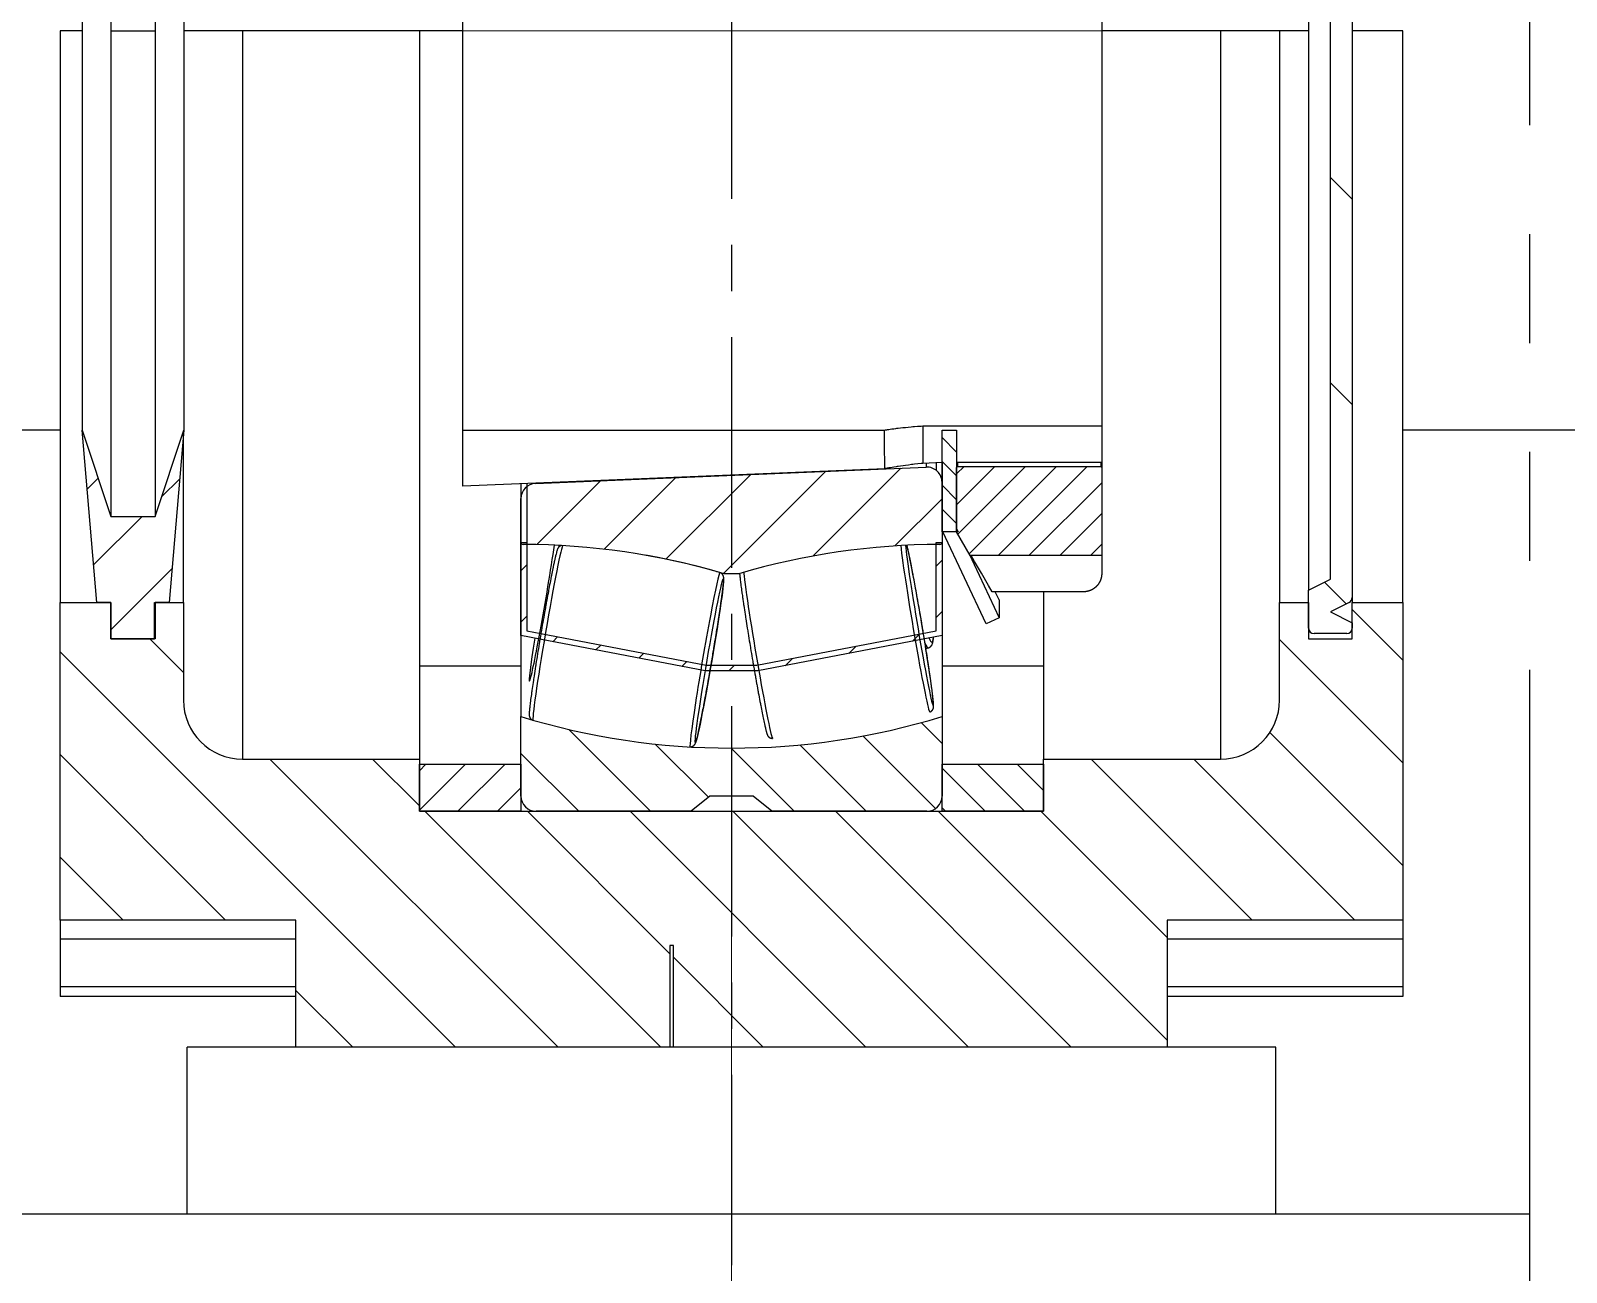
# Model space of a CAD drawing. Header units: inches. Extents: x 707 to 13003, y 909 to 9309.
# Drawn here: x 3589.5 to 3801, y 3262.7 to 3433.7 of the extents above; entities that cross this region are included whole.
import ezdxf

# ---------------------------------------------------------------- set-up
doc = ezdxf.new("R2010")
doc.units = ezdxf.units.IN
doc.header["$MEASUREMENT"] = 0
doc.linetypes.add('CENTER', pattern=[50.8, 31.75, -6.35, 6.35, -6.35])
doc.linetypes.add('PHANTOMX2', pattern=[5, 2.5, -0.5, 0.5, -0.5, 0.5, -0.5])
doc.layers.add('CEN', color=1, linetype='CENTER', lineweight=15)
doc.layers.add('PHANTOM', color=4, linetype='PHANTOMX2')

# ---------------------------------------------------------------- blocks, each defined once
blk = doc.blocks.new('SN524-1')
h = blk.add_hatch()
h.set_pattern_fill('CNS_HATCH', color=2, scale=20, angle=135, style=0)
h.set_pattern_definition([(135, (-29, 140), (-14.142, -14.142), [])])
edge = h.paths.add_edge_path()
edge.add_arc((84.75, 61.928025), 0.75, 296.565051, 360)
edge.add_line((85.5, 61.928025), (85.5, 218.071975))
edge.add_arc((84.75, 218.071975), 0.75, 0, 63.434949)
edge.add_line((85.08541, 218.742795), (82.5, 220.0355))
edge.add_line((82.5, 220.0355), (85.5, 221.5355))
edge.add_line((85.5, 221.5355), (85.5, 222.2855))
edge.add_arc((84.75, 222.2855), 0.75, 0, 90)
edge.add_line((84.75, 223.0355), (80.25, 223.0355))
edge.add_arc((80.25, 222.2855), 0.75, 90, 180)
edge.add_line((79.5, 222.2855), (79.5, 217.0355))
edge.add_line((79.5, 217.0355), (82.5, 215.5355))
edge.add_line((82.5, 215.5355), (82.5, 64.4645))
edge.add_line((82.5, 64.4645), (79.5, 62.9645))
edge.add_line((79.5, 62.9645), (79.5, 57.7145))
edge.add_arc((80.25, 57.7145), 0.75, 180, 270)
edge.add_line((80.25, 56.9645), (84.75, 56.9645))
edge.add_arc((84.75, 57.7145), 0.75, 270, 360)
edge.add_line((85.5, 57.7145), (85.5, 58.4645))
edge.add_line((85.5, 58.4645), (82.5, 59.9645))
edge.add_line((82.5, 59.9645), (85.08541, 61.257205))
h = blk.add_hatch()
h.set_pattern_fill('CNS_HATCH', color=2, scale=7.994383, angle=45, style=0)
h.set_pattern_definition([(45, (-29, 140), (-5.6529, 5.6529), [])])
h.paths.add_polyline_path([(-79.4, 73.125), (-75.45, 85), (-77.45, 61.25), (-79.4, 61.25), (-79.4, 56.25), (-85.5, 56.25), (-85.5, 61.25), (-87.45, 61.25), (-89.45, 85), (-85.5, 73.125)])
h = blk.add_hatch()
h.set_pattern_fill('CNS_HATCH', color=2, scale=2.316649, angle=135, style=0)
h.set_pattern_definition([(135, (-29, 140), (-1.63812, -1.63812), [])])
h.paths.add_polyline_path([(29, 71), (29, 85), (31, 85), (31, 71.443389), (31.206756, 71)])
h = blk.add_hatch()
h.set_pattern_fill('CNS_HATCH', color=2, scale=7, angle=45, style=0)
h.set_pattern_definition([(45, (-29, 140), (-4.94975, 4.94975), [])])
edge = h.paths.add_edge_path()
edge.add_arc((26.9, 77.810665), 2.1, 0, 92.386273)
edge.add_line((26.812564, 79.908844), (-26.987436, 77.666868))
edge.add_arc((-26.9, 75.568689), 2.1, 92.386273, 180)
edge.add_line((-29, 75.568689), (-29, 69.550731))
edge.add_arc((-28.7, 69.550731), 0.3, 180, 269.866445)
edge.add_arc((-28.931, -29.549), 98.8, 73.57902, 89.866445, ccw=False)
edge.add_line((-1.000961, 65.221), (1.000961, 65.221))
edge.add_arc((28.931, -29.549), 98.8, 90.133555, 106.42098, ccw=False)
edge.add_arc((28.7, 69.550731), 0.3, 270.133555, 360)
edge.add_line((29, 69.550731), (29, 77.810665))
h = blk.add_hatch()
h.set_pattern_fill('CNS_HATCH', color=2, scale=3, angle=45, style=0)
h.set_pattern_definition([(45, (-29, 140), (-2.12132, 2.12132), [])])
h.paths.add_polyline_path([(50.858579, 80), (51, 79.858579), (51, 67.732607), (32.88643, 67.732607), (31, 71), (31, 79.858579), (31.141421, 80)])
h = blk.add_hatch()
h.set_pattern_fill('CNS_HATCH', color=2, scale=5, angle=45, style=0)
h.set_pattern_definition([(45, (-29, 140), (-3.53553, 3.53553), [])])
h.paths.add_polyline_path([(-28.2, 57.36075), (-26.255533, 56.986629), (-3.49585, 52.607591), (3.49585, 52.607591), (28.2, 57.36075), (28.2, 69.5), (29, 69.5), (29, 56.7), (3.647, 51.822), (-3.647, 51.822), (-26.388881, 56.197612), (-29, 56.7), (-29, 69.5), (-28.2, 69.5)])
h = blk.add_hatch()
h.set_pattern_fill('CNS_HATCH', color=2, scale=10, angle=135, style=0)
h.set_pattern_definition([(135, (-29, 140), (-7.07107, -7.07107), [])])
edge = h.paths.add_edge_path()
edge.add_line((60, 0), (-8, 0))
edge.add_line((-8, 0), (-8, 14))
edge.add_line((-8, 14), (-8.5, 14))
edge.add_line((-8.5, 14), (-8.5, 0))
edge.add_line((-8.5, 0), (-60, 0))
edge.add_line((-60, 0), (-60, 17.5))
edge.add_line((-60, 17.5), (-92.5, 17.5))
edge.add_line((-92.5, 17.5), (-92.5, 61.25))
edge.add_line((-92.5, 61.25), (-85.5, 61.25))
edge.add_line((-85.5, 61.25), (-85.5, 56.25))
edge.add_line((-85.5, 56.25), (-79.5, 56.25))
edge.add_line((-79.5, 56.25), (-79.5, 61.25))
edge.add_line((-79.5, 61.25), (-75.5, 61.25))
edge.add_line((-75.5, 61.25), (-75.5, 47.8125))
edge.add_arc((-67.375, 47.8125), 8.125, 180, 270)
edge.add_line((-67.375, 39.6875), (-43, 39.6875))
edge.add_line((-43, 39.6875), (-43, 32.5))
edge.add_line((-43, 32.5), (43, 32.5))
edge.add_line((43, 32.5), (43, 39.6875))
edge.add_line((43, 39.6875), (67.375, 39.6875))
edge.add_arc((67.375, 47.8125), 8.125, 270, 360)
edge.add_line((75.5, 47.8125), (75.5, 61.25))
edge.add_line((75.5, 61.25), (79.5, 61.25))
edge.add_line((79.5, 61.25), (79.5, 56.25))
edge.add_line((79.5, 56.25), (85.5, 56.25))
edge.add_line((85.5, 56.25), (85.5, 61.25))
edge.add_line((85.5, 61.25), (92.5, 61.25))
edge.add_line((92.5, 61.25), (92.5, 17.5))
edge.add_line((92.5, 17.5), (60, 17.5))
edge.add_line((60, 17.5), (60, 0))
h = blk.add_hatch()
h.set_pattern_fill('CNS_HATCH', color=2, scale=7, angle=135, style=0)
h.set_pattern_definition([(135, (-29, 140), (-4.94975, -4.94975), [])])
edge = h.paths.add_edge_path()
edge.add_line((29, 45.552), (29, 34.6))
edge.add_arc((26.9, 34.6), 2.1, 270, 360, ccw=False)
edge.add_line((26.9, 32.5), (5.55, 32.5))
edge.add_line((5.55, 32.5), (3, 34.6))
edge.add_line((3, 34.6), (-3, 34.6))
edge.add_line((-3, 34.6), (-5.55, 32.5))
edge.add_line((-5.55, 32.5), (-26.9, 32.5))
edge.add_arc((-26.9, 34.6), 2.1, 180, 270, ccw=False)
edge.add_line((-29, 34.6), (-29, 45.552))
edge.add_arc((0, 139.998243), 98.798243, 252.93074, 287.06926)
h = blk.add_hatch()
h.set_pattern_fill('CNS_HATCH', color=2, scale=3.858837, angle=45, style=0)
h.set_pattern_definition([(45, (-29, 140), (-2.72861, 2.72861), [])])
h.paths.add_polyline_path([(-29, 32.5), (-43, 32.5), (-43, 39), (-29, 39)])
h = blk.add_hatch()
h.set_pattern_fill('CNS_HATCH', color=2, scale=3.858837, angle=135, style=0)
h.set_pattern_definition([(135, (-29, 140), (-2.72861, -2.72861), [])])
h.paths.add_polyline_path([(43, 32.5), (29, 32.5), (29, 39), (43, 39)])
at = {"color": 1, "linetype": 'CENTER'}
blk.add_line((0, 301), (0, -30), dxfattribs=at)
at = {"color": 2}
for p, q in [((85.5, 218.071975), (85.5, 61.928025)), ((79.5, 217.0355), (79.5, 62.9645)), ((82.5, 64.4645), (82.5, 215.5355)), ((-85.5, 206.875), (-85.5, 73.125)), ((-79.4, 206.875), (-79.4, 73.125)), ((-89.45, 195), (-89.45, 85)), ((-75.45, 195), (-75.45, 85)), ((-37, 77.259557), (-37, 195)), ((51, 195), (51, 80.530357)), ((-89.45, 140), (-92.5, 140)), ((-92.5, 140), (-92.5, 61.25)), ((-85.5, 140), (-79.5, 140)), ((-37, 140), (-75.453271, 140)), ((-67.375, 140), (-67.375, 39.6875)), ((-43, 140), (-43, 39.6875)), ((79.5, 140), (51, 140)), ((67.375, 140), (67.375, 39.6875)), ((75.5, 140), (75.5, 61.25)), ((92.5, 140), (85.5, 140)), ((92.5, 61.25), (92.5, 140)), ((-89.45, 85), (-85.5, 73.125)), ((-87.45, 61.25), (-89.45, 85)), ((-79.4, 73.125), (-75.45, 85)), ((-75.45, 85), (-77.45, 61.25)), ((-37, 85.008377), (21.09359, 85.008377)), ((26.346667, 85.579063), (51, 85.579063)), ((26.346667, 85.579063), (26.346667, 80.418818)), ((29, 85), (31, 85)), ((29, 71), (29, 85)), ((31, 85), (31, 71.443389)), ((-75.5, 61.25), (-75.5, 84.4022)), ((29, 80.530357), (26.346667, 80.418818)), ((28.2, 80.496789), (28.2, 79.46003)), ((29, 80.530415), (29, 69.5)), ((29, 80.514746), (29, 45.552)), ((51, 80.530357), (31, 80.530357)), ((31.141421, 80.472717), (31.141421, 80)), ((50.858579, 80.472717), (50.858579, 80)), ((51, 80.530359), (51, 79.858579)), ((21.104519, 79.68021), (-37, 77.259557)), ((-26.987436, 77.666868), (26.812564, 79.908844)), ((26.812564, 80.38091), (26.812564, 79.908844)), ((31, 79.858579), (31.141421, 80)), ((31, 71), (31, 79.858579)), ((31.141421, 80), (50.858579, 80)), ((50.858579, 80), (51, 79.858579)), ((51, 79.858579), (51, 67.732607)), ((-29, 77.593554), (-29, 75.568689)), ((-29, 77.59287), (-29, 45.552)), ((-29, 77.570818), (-29, 69.5)), ((-28.2, 77.607087), (-28.2, 69.5)), ((29, 77.810665), (29, 69.550731)), ((-29, 69.550731), (-29, 75.568689)), ((-85.5, 73.125), (-79.4, 73.125)), ((31.012917, 73.552491), (31, 73.577596)), ((31.206756, 71), (29, 71)), ((35.062, 58.312035), (29.122904, 71)), ((31, 71.443389), (31.206756, 71)), ((32.88643, 67.732607), (31, 71)), ((-29, 69.5), (-28.2, 69.5)), ((-29, 56.7), (-29, 69.5)), ((-28.2, 69.5), (-28.2, 57.36075)), ((28.2, 69.5), (29, 69.5)), ((28.2, 57.36075), (28.2, 69.5)), ((29, 69.5), (29, 56.7)), ((32.741963, 67.982832), (36.874615, 59.154055)), ((51, 67.732607), (32.88643, 67.732607)), ((51, 67.732607), (51, 65.240385)), ((1.000961, 65.221), (-1.000961, 65.221)), ((79.5, 62.9645), (82.5, 64.4645)), ((48.5, 62.732607), (35.907477, 62.732607)), ((36.874615, 61.610518), (36.332919, 62.732607)), ((36.874615, 61.610518), (36.874615, 59.154055)), ((43, 62.718127), (43, 39.6875)), ((79.5, 57.7145), (79.5, 62.9645)), ((85.5, 61.928025), (85.5, 61.25)), ((85.5, 61.928025), (85.5, 61.25)), ((-92.5, 61.25), (-85.5, 61.25)), ((-92.5, 17.5), (-92.5, 61.25)), ((-85.5, 61.25), (-87.45, 61.25)), ((-85.5, 61.25), (-85.5, 56.25)), ((-85.5, 56.25), (-85.5, 61.25)), ((-79.5, 61.25), (-75.5, 61.25)), ((-79.5, 56.25), (-79.5, 61.25)), ((-79.4, 61.25), (-79.4, 56.25)), ((-77.45, 61.25), (-79.4, 61.25)), ((-75.5, 61.25), (-75.5, 47.8125)), ((75.5, 61.25), (79.5, 61.25)), ((75.5, 47.8125), (75.5, 61.25)), ((79.5, 61.25), (79.5, 56.25)), ((85.08541, 61.257205), (82.5, 59.9645)), ((82.5, 59.9645), (85.5, 58.4645)), ((85.5, 61.25), (92.5, 61.25)), ((85.5, 56.25), (85.5, 61.25)), ((92.5, 61.25), (92.5, 17.5)), ((-28.2, 57.36075), (-26.255533, 56.986629)), ((3.49585, 52.607591), (28.2, 57.36075)), ((36.874615, 59.154055), (35.062, 58.312035)), ((85.5, 58.4645), (85.5, 57.7145)), ((-85.5, 56.25), (-79.5, 56.25)), ((-79.4, 56.25), (-85.5, 56.25)), ((-26.388881, 56.197612), (-29, 56.7)), ((-3.647, 51.822), (-26.388881, 56.197612)), ((-26.255533, 56.986629), (-3.49585, 52.607591)), ((29, 56.7), (3.647, 51.822)), ((79.5, 56.25), (85.5, 56.25)), ((84.75, 56.9645), (80.25, 56.9645)), ((-43, 52.531434), (-29, 52.531434)), ((3.647, 51.822), (-3.647, 51.822)), ((-3.49585, 52.607591), (3.49585, 52.607591)), ((29, 52.531434), (43, 52.531434)), ((-29, 34.6), (-29, 45.552)), ((29, 45.552), (29, 34.6)), ((-67.375, 39.6875), (-43, 39.6875)), ((-43, 39.6875), (-43, 32.5)), ((-43, 39), (-29, 39)), ((-43, 32.5), (-43, 39)), ((-29, 39), (-29, 32.5)), ((29, 39), (43, 39)), ((29, 32.5), (29, 39)), ((43, 39.6875), (67.375, 39.6875)), ((43, 32.5), (43, 39.6875)), ((43, 39), (43, 32.5)), ((-3, 34.6), (-5.55, 32.5)), ((3, 34.6), (-3, 34.6)), ((5.55, 32.5), (3, 34.6)), ((-43, 32.5), (43, 32.5)), ((-29, 32.5), (-43, 32.5)), ((-5.55, 32.5), (-26.9, 32.5)), ((26.9, 32.5), (5.55, 32.5)), ((43, 32.5), (29, 32.5)), ((-60, 17.5), (-92.5, 17.5)), ((-92.5, 17.5), (-92.5, 7)), ((-60, 0), (-60, 17.5)), ((60, 17.5), (60, 0)), ((92.5, 17.5), (60, 17.5)), ((92.5, 17.5), (92.5, 7)), ((-60, 14.875), (-92.5, 14.875)), ((92.5, 14.875), (60, 14.875)), ((-8.5, 14), (-8.5, 0)), ((-8, 14), (-8.5, 14)), ((-8, 0), (-8, 14)), ((-60, 8.3125), (-92.5, 8.3125)), ((-60, 7), (-92.5, 7)), ((92.5, 8.3125), (60, 8.3125)), ((92.5, 7), (60, 7)), ((-8.5, 0), (-60, 0)), ((-8, 0), (-8.5, 0)), ((60, 0), (-8, 0))]:
    blk.add_line(p, q, dxfattribs=at)
for points in [[(21.09359, 85.008377), (21.125452, 85.013333), (21.212, 85.026705), (21.329174, 85.044597), (21.399215, 85.055175), (21.476819, 85.066794), (21.654338, 85.092968), (21.860794, 85.122703), (22.094987, 85.155511), (22.355202, 85.190814), (22.639338, 85.227976), (22.789628, 85.247046), (22.944953, 85.266329), (23.269206, 85.305183), (23.608987, 85.343864), (23.970006, 85.382676), (24.355969, 85.421559), (24.765052, 85.45982), (24.97762, 85.478499), (25.195173, 85.496765), (25.644021, 85.531725), (26.108998, 85.564061), (26.346667, 85.579063)], [(21.104519, 79.68021), (21.102627, 80.567761), (21.098928, 82.343443), (21.095341, 84.119882), (21.09359, 85.008377)], [(26.346667, 80.418818), (26.111602, 80.395391), (25.651672, 80.346897), (25.20755, 80.296739), (24.992204, 80.271243), (24.78172, 80.245581), (24.376397, 80.194106), (23.993578, 80.143005), (23.635028, 80.09296), (23.297373, 80.043906), (22.974752, 79.995296), (22.820016, 79.971379), (22.670151, 79.947843), (22.386353, 79.902273), (22.125756, 79.859278), (21.890436, 79.819508), (21.682109, 79.783553), (21.501998, 79.751904), (21.422829, 79.737826), (21.351051, 79.724976), (21.22992, 79.703103), (21.138836, 79.6865), (21.104519, 79.68021)], [(-23.407271, 69.09659), (-23.422554, 69.093408), (-23.452763, 69.086076), (-23.48245, 69.077487), (-23.497081, 69.072734), (-23.511558, 69.067684), (-23.539908, 69.056764), (-23.56741, 69.044815), (-23.594043, 69.031901), (-23.619784, 69.01809), (-23.644607, 69.003452), (-23.656666, 68.995846), (-23.668485, 68.988063), (-23.691391, 68.972006), (-23.713296, 68.955368), (-23.734161, 68.938255), (-23.753489, 68.921207), (-23.771109, 68.904571), (-23.779313, 68.896444), (-23.787132, 68.888459), (-23.801671, 68.872954), (-23.814844, 68.858121), (-23.820953, 68.85097), (-23.826763, 68.844002), (-23.837542, 68.830621), (-23.847283, 68.817988), (-23.851796, 68.811953), (-23.856085, 68.806105), (-23.864036, 68.794963), (-23.871214, 68.784552), (-23.877691, 68.774855), (-23.883626, 68.765708), (-23.889334, 68.756659), (-23.892116, 68.752159), (-23.894851, 68.747672), (-23.900192, 68.738736), (-23.905371, 68.72984), (-23.922412, 68.698849), (-23.948871, 68.644937), (-23.973761, 68.587047), (-23.998899, 68.521211), (-24.011946, 68.484226), (-24.025527, 68.443824), (-24.054969, 68.35023), (-24.088765, 68.234176), (-24.128054, 68.089977), (-24.173897, 67.91179), (-24.226182, 67.698328), (-24.253134, 67.584793), (-24.280379, 67.467936), (-24.335507, 67.225883), (-24.391048, 66.975478), (-24.418805, 66.848198), (-24.44646, 66.720098), (-24.501185, 66.463155), (-24.554655, 66.20809), (-24.580741, 66.082342), (-24.606299, 65.95836), (-24.65554, 65.717425), (-24.702199, 65.486788), (-24.749227, 65.252182), (-24.797328, 65.010141), (-24.846475, 64.760788), (-24.871433, 64.633408), (-24.896642, 64.504246), (-24.947802, 64.240641), (-24.999928, 63.970096), (-25.052994, 63.692737), (-25.106972, 63.408686), (-25.161837, 63.118067), (-25.189594, 62.970332), (-25.217562, 62.821001), (-25.274121, 62.517607), (-25.331487, 62.208003), (-25.389625, 61.892357), (-25.448397, 61.571406), (-25.507728, 61.245533), (-25.537591, 61.080817), (-25.567579, 60.914952), (-25.627906, 60.57988), (-25.68867, 60.24053), (-25.749827, 59.897117), (-25.811337, 59.549856), (-25.873158, 59.198959), (-25.904173, 59.022215), (-25.935249, 58.844641), (-25.997569, 58.487113), (-26.060069, 58.126627), (-26.122448, 57.764908), (-26.184527, 57.402988), (-26.246262, 57.04114), (-26.276985, 56.860328), (-26.307605, 56.679636), (-26.368512, 56.318748), (-26.428936, 55.95875), (-26.458953, 55.77917), (-26.488832, 55.599914), (-26.548154, 55.242513), (-26.606856, 54.886818), (-26.63596, 54.709696), (-26.664892, 54.533103), (-26.722216, 54.181643), (-26.778768, 53.832796), (-26.834495, 53.486886), (-26.889349, 53.144202), (-26.94328, 52.805034), (-26.969885, 52.636859), (-26.996241, 52.469671), (-27.048185, 52.138402), (-27.099062, 51.811515), (-27.148825, 51.489298), (-27.197426, 51.17204), (-27.244816, 50.860032), (-27.268042, 50.706087), (-27.290947, 50.553565), (-27.335767, 50.252946), (-27.379126, 49.959151), (-27.420928, 49.672817), (-27.461137, 49.394179), (-27.499716, 49.123473), (-27.518383, 48.991169), (-27.536628, 48.860936), (-27.571836, 48.606807), (-27.605301, 48.361324), (-27.636986, 48.12473), (-27.666849, 47.897269), (-27.694852, 47.679186), (-27.708142, 47.573739), (-27.720951, 47.470728), (-27.745034, 47.272729), (-27.766518, 47.09016), (-27.785411, 46.923478), (-27.801868, 46.771917), (-27.816049, 46.634698), (-27.822335, 46.571216), (-27.828114, 46.511015), (-27.838226, 46.400041), (-27.846551, 46.300919), (-27.850095, 46.255529), (-27.853254, 46.212771), (-27.858501, 46.134697), (-27.862465, 46.065548), (-27.86405, 46.033234), (-27.865394, 46.001983), (-27.867362, 45.941826), (-27.868307, 45.88338), (-27.868, 45.825041), (-27.86609, 45.767865), (-27.862123, 45.711264), (-27.859151, 45.682704), (-27.85533, 45.653495), (-27.84945, 45.617726), (-27.847422, 45.607066), (-27.845212, 45.596178), (-27.844034, 45.590641), (-27.842804, 45.585041), (-27.840178, 45.573637), (-27.837315, 45.56195), (-27.834192, 45.54996), (-27.830784, 45.537654), (-27.827066, 45.525015), (-27.825081, 45.518567), (-27.823009, 45.512031), (-27.818584, 45.498691), (-27.813758, 45.484986), (-27.808497, 45.47091), (-27.802767, 45.45646), (-27.796538, 45.441658), (-27.79326, 45.434205), (-27.78988, 45.42674), (-27.782813, 45.411792), (-27.775332, 45.396842), (-27.767436, 45.381917), (-27.759127, 45.367047), (-27.750406, 45.35226), (-27.745892, 45.344905), (-27.741277, 45.337581), (-27.731745, 45.323035), (-27.721815, 45.308647), (-27.711493, 45.294438), (-27.700785, 45.280427), (-27.689688, 45.26662), (-27.683966, 45.259764), (-27.67812, 45.252934), (-27.666058, 45.239368), (-27.653497, 45.225945), (-27.647029, 45.219295), (-27.640435, 45.212689), (-27.626869, 45.199622), (-27.612796, 45.186767), (-27.605568, 45.180426), (-27.598212, 45.174146), (-27.583115, 45.161783), (-27.567501, 45.149698), (-27.551368, 45.137914), (-27.53471, 45.126454), (-27.517525, 45.115342), (-27.508735, 45.109923), (-27.499838, 45.104616), (-27.481771, 45.094368), (-27.463349, 45.084621), (-27.444582, 45.075386), (-27.425481, 45.066677), (-27.406057, 45.058507), (-27.396227, 45.054628), (-27.38632, 45.050888), (-27.36628, 45.043832), (-27.345947, 45.037353), (-27.335674, 45.034333)], [(-1.598982, 65.373144), (-3.280169, 65.844888), (-6.666049, 66.698774), (-10.080617, 67.432514), (-11.797665, 67.754077)], [(27.310391, 46.183756), (27.317117, 46.185712), (27.33049, 46.189818), (27.343756, 46.194179), (27.350348, 46.196454), (27.356912, 46.198792), (27.369953, 46.203654), (27.382878, 46.208764), (27.395682, 46.214119), (27.408363, 46.219715), (27.420916, 46.225551), (27.427144, 46.228557), (27.433339, 46.231623), (27.445629, 46.237929), (27.457781, 46.244466), (27.469791, 46.251231), (27.481658, 46.25822), (27.493376, 46.265432), (27.499178, 46.26912), (27.504942, 46.272862), (27.516351, 46.280507), (27.527586, 46.288353), (27.533118, 46.292336), (27.53859, 46.296356), (27.549359, 46.304506), (27.559895, 46.312796), (27.565075, 46.316992), (27.570197, 46.32122), (27.580267, 46.329771), (27.590105, 46.338443), (27.599714, 46.347229), (27.609092, 46.356122), (27.618241, 46.365116), (27.622729, 46.369648), (27.627161, 46.374204), (27.635853, 46.383378), (27.644318, 46.392633), (27.652557, 46.401962), (27.66057, 46.411355), (27.668358, 46.420808), (27.672168, 46.425554), (27.675922, 46.430312), (27.683262, 46.439859), (27.690381, 46.449442), (27.697279, 46.459054), (27.703958, 46.468687), (27.710417, 46.47833), (27.713556, 46.48314), (27.716634, 46.487939), (27.722612, 46.497499), (27.728359, 46.507012), (27.733884, 46.516477), (27.739196, 46.525894), (27.744302, 46.535264), (27.746781, 46.539932), (27.749211, 46.544587), (27.753929, 46.553864), (27.758462, 46.563094), (27.762818, 46.572279), (27.767002, 46.581418), (27.771019, 46.590511), (27.772967, 46.59504), (27.774875, 46.599558), (27.778575, 46.60856), (27.782124, 46.617515), (27.783843, 46.621975), (27.785526, 46.626424), (27.788785, 46.635285), (27.791905, 46.644098), (27.793415, 46.648487), (27.794891, 46.652864), (27.797747, 46.661581), (27.800477, 46.670249), (27.803082, 46.678862), (27.805552, 46.687369), (27.807891, 46.695765), (27.809014, 46.699923), (27.810107, 46.704054), (27.812205, 46.712241), (27.814192, 46.720329), (27.820349, 46.74794), (27.828502, 46.793281), (27.834328, 46.837231), (27.838404, 46.881253), (27.839905, 46.903794), (27.841087, 46.926956), (27.842541, 46.97545), (27.842847, 47.028035), (27.842571, 47.056346), (27.842, 47.086261), (27.839947, 47.150858), (27.836646, 47.222232), (27.834496, 47.260905), (27.831989, 47.301806), (27.825824, 47.391037), (27.817961, 47.491468), (27.8082, 47.604456), (27.79677, 47.726755), (27.783797, 47.857085), (27.776734, 47.925281), (27.769288, 47.995506), (27.753249, 48.142068), (27.735677, 48.296823), (27.716571, 48.45983), (27.695923, 48.631155), (27.673722, 48.810883), (27.662035, 48.903926), (27.649953, 48.999108), (27.624607, 49.195875), (27.597778, 49.400436), (27.569512, 49.61245), (27.539828, 49.831788), (27.508742, 50.058319), (27.49268, 50.174242), (27.476275, 50.291913), (27.442444, 50.532439), (27.407267, 50.779766), (27.370761, 51.033763), (27.332946, 51.2943), (27.293838, 51.561248), (27.273805, 51.697086), (27.253455, 51.834478), (27.211814, 52.113863), (27.168932, 52.399277), (27.124885, 52.690196), (27.07978, 52.985919), (27.033647, 53.286242), (27.010206, 53.438066), (26.986519, 53.590966), (26.938425, 53.89989), (26.889397, 54.212814), (26.864542, 54.370714), (26.839465, 54.529538), (26.788661, 54.849862), (26.737016, 55.173584), (26.710887, 55.336657), (26.68456, 55.500505), (26.631324, 55.830425), (26.577339, 56.163144), (26.522636, 56.498462), (26.467298, 56.835856), (26.41147, 57.174441), (26.383386, 57.3441), (26.355195, 57.513965), (26.29851, 57.854197), (26.241454, 58.194904), (26.184066, 58.535855), (26.126384, 58.876819), (26.068447, 59.217563), (26.039395, 59.38778), (26.010293, 59.557856), (25.951961, 59.897466), (25.893489, 60.236163), (25.834916, 60.573714), (25.776279, 60.909887), (25.717682, 61.244093), (25.688451, 61.410149), (25.659274, 61.575465), (25.601099, 61.903764), (25.543196, 62.228766), (25.485606, 62.550246), (25.428367, 62.867979), (25.371521, 63.181742), (25.343257, 63.337064), (25.315106, 63.491309), (25.259163, 63.796456), (25.203731, 64.09696), (25.14885, 64.392595), (25.09456, 64.683137), (25.040902, 64.96836), (25.014345, 65.108781), (24.988005, 65.247559), (24.935989, 65.520103), (24.884885, 65.785831), (24.859685, 65.91609), (24.834725, 66.044585), (24.785538, 66.296202), (24.737356, 66.540523), (24.713652, 66.659895), (24.69021, 66.777382), (24.644131, 67.006618), (24.599149, 67.228066), (24.555294, 67.44156), (24.512599, 67.646937), (24.471091, 67.84403), (24.450792, 67.939419), (24.430855, 68.032423), (24.392746, 68.208182), (24.356988, 68.370466), (24.3235, 68.51987), (24.292201, 68.656985), (24.263008, 68.782407), (24.249174, 68.840921), (24.235836, 68.896737), (24.2106, 69.000582), (24.187211, 69.09456), (24.17618, 69.138043)], [(35.907477, 62.732607), (35.414209, 63.589574), (34.444373, 65.274667), (33.496186, 66.922379), (33.029987, 67.732607)], [(-5.691855, 41.386276), (-5.682419, 41.385813), (-5.663559, 41.385267), (-5.64472, 41.385222), (-5.635312, 41.385387), (-5.625914, 41.385676), (-5.607149, 41.386627), (-5.588435, 41.388073), (-5.569783, 41.39001), (-5.551203, 41.392438), (-5.532704, 41.395353), (-5.523489, 41.396992), (-5.514299, 41.398752), (-5.495999, 41.402632), (-5.477814, 41.40699), (-5.459758, 41.411822), (-5.441847, 41.417123), (-5.424202, 41.42285), (-5.4155, 41.425863), (-5.406878, 41.428973), (-5.389879, 41.435475), (-5.373209, 41.442342), (-5.364998, 41.445906), (-5.356871, 41.449556), (-5.34087, 41.457101), (-5.32521, 41.464961), (-5.31751, 41.469003), (-5.309897, 41.473118), (-5.294935, 41.481556), (-5.280329, 41.490257), (-5.266083, 41.499202), (-5.252203, 41.508372), (-5.238692, 41.517748), (-5.232077, 41.522508), (-5.225555, 41.527311), (-5.212796, 41.537039), (-5.200195, 41.547094), (-5.18737, 41.557806), (-5.174355, 41.569199), (-5.161201, 41.581279), (-5.154589, 41.587578), (-5.147964, 41.594047), (-5.134706, 41.60749), (-5.121497, 41.621582), (-5.10841, 41.636286), (-5.095518, 41.651551), (-5.082893, 41.667312), (-5.0767, 41.675358), (-5.070597, 41.683502), (-5.058682, 41.700049), (-5.047364, 41.71662), (-5.036808, 41.732888), (-5.026929, 41.748884), (-5.017642, 41.76465), (-5.013197, 41.772462), (-5.008872, 41.780234), (-5.000549, 41.79569), (-4.992605, 41.81108), (-4.966935, 41.865427), (-4.946425, 41.914278), (-4.92655, 41.966337), (-4.885124, 42.088731), (-4.84353, 42.227353), (-4.79975, 42.386239), (-4.751883, 42.571532), (-4.702482, 42.772578), (-4.677351, 42.878001), (-4.651992, 42.986237), (-4.600802, 43.209752), (-4.549342, 43.440298), (-4.523652, 43.557319), (-4.498063, 43.675033), (-4.447422, 43.911124), (-4.397876, 44.145744), (-4.373658, 44.261625), (-4.349887, 44.376084), (-4.303914, 44.599346), (-4.259985, 44.81487), (-4.215536, 45.034973), (-4.170081, 45.262029), (-4.123644, 45.495927), (-4.100065, 45.615406), (-4.076249, 45.736553), (-4.027919, 45.983795), (-3.978679, 46.237538), (-3.928552, 46.49767), (-3.877563, 46.764078), (-3.825735, 47.03665), (-3.799514, 47.175213), (-3.773092, 47.315275), (-3.719659, 47.599843), (-3.665458, 47.890246), (-3.610512, 48.186374), (-3.554914, 48.487759), (-3.498794, 48.793694), (-3.47055, 48.948306), (-3.44219, 49.10398), (-3.38514, 49.418422), (-3.32768, 49.736823), (-3.269847, 50.058989), (-3.211679, 50.384723), (-3.153213, 50.713829), (-3.123879, 50.879587), (-3.094485, 51.046114), (-3.035533, 51.381383), (-2.976393, 51.71944), (-2.917102, 52.060092), (-2.857697, 52.403145), (-2.798279, 52.74804), (-2.76862, 52.920862), (-2.739002, 53.093888), (-2.679914, 53.44042), (-2.621059, 53.787383), (-2.591733, 53.960947), (-2.562482, 54.134523), (-2.504228, 54.481586), (-2.446342, 54.828318), (-2.41755, 55.001481), (-2.388867, 55.174467), (-2.331849, 55.51978), (-2.275332, 55.864003), (-2.219361, 56.206882), (-2.163982, 56.548164), (-2.109242, 56.887568), (-2.082162, 57.056264), (-2.055301, 57.224133), (-2.002257, 57.557254), (-1.950156, 57.886655), (-1.899042, 58.212062), (-1.848962, 58.533203), (-1.79996, 58.849803), (-1.775877, 59.006316), (-1.752081, 59.161591), (-1.70537, 59.468293), (-1.659873, 59.769635), (-1.615634, 60.065343), (-1.572701, 60.355141), (-1.53112, 60.63875), (-1.510868, 60.778026), (-1.49101, 60.915384), (-1.452489, 61.184248), (-1.415587, 61.445146), (-1.380335, 61.697881), (-1.346764, 61.942254), (-1.314906, 62.178065), (-1.299629, 62.292694), (-1.284793, 62.405106), (-1.256459, 62.623171), (-1.229941, 62.832047), (-1.205274, 63.031523), (-1.182497, 63.221384), (-1.161652, 63.401397), (-1.152084, 63.486582), (-1.143173, 63.567722), (-1.127235, 63.718292), (-1.113664, 63.853973), (-1.107712, 63.916508), (-1.102286, 63.975658), (-1.092924, 64.084274), (-1.085399, 64.180786), (-1.082271, 64.224814), (-1.079534, 64.266193), (-1.075154, 64.341527), (-1.072017, 64.409599), (-1.069996, 64.473456), (-1.069161, 64.534381), (-1.069725, 64.594158), (-1.07068, 64.624455), (-1.072205, 64.655146), (-1.077482, 64.71819), (-1.082383, 64.756492), (-1.084119, 64.767848), (-1.086037, 64.779464), (-1.087071, 64.785379), (-1.088159, 64.791369), (-1.090505, 64.803594), (-1.093104, 64.816169), (-1.095983, 64.829123), (-1.099175, 64.842489), (-1.102716, 64.856294), (-1.10463, 64.86337), (-1.106647, 64.870567), (-1.111011, 64.885334), (-1.115856, 64.900618), (-1.121236, 64.916438), (-1.127206, 64.932809), (-1.133827, 64.949738), (-1.137402, 64.958413), (-1.141164, 64.967227), (-1.149283, 64.985268), (-1.15812, 65.003578), (-1.167623, 65.021956), (-1.177805, 65.040355), (-1.188675, 65.058726), (-1.19437, 65.067886), (-1.200239, 65.077021), (-1.2125, 65.095194), (-1.225461, 65.113199), (-1.232205, 65.122127), (-1.239124, 65.130996), (-1.25349, 65.148546), (-1.268577, 65.165829), (-1.276412, 65.17438), (-1.284443, 65.182865), (-1.301096, 65.199615), (-1.318539, 65.21603), (-1.336775, 65.232067), (-1.355805, 65.247681), (-1.375633, 65.262828), (-1.385847, 65.270213), (-1.396261, 65.277464), (-1.417694, 65.291547), (-1.439934, 65.305031), (-1.462967, 65.31786), (-1.486591, 65.329889), (-1.510733, 65.341067), (-1.522992, 65.346329), (-1.535372, 65.351369), (-1.560482, 65.360773), (-1.586041, 65.369255), (-1.598982, 65.373144)], [(-1.51406, 65.349199), (-1.513395, 65.353777), (-1.512068, 65.362925), (-1.510743, 65.372066), (-1.510081, 65.376633)], [(1.113624, 65.253883), (1.118651, 65.195354), (1.129956, 65.071847), (1.142899, 64.939839), (1.149984, 64.870616), (1.157476, 64.799233), (1.173683, 64.649946), (1.191525, 64.491887), (1.21101, 64.324957), (1.232153, 64.149038), (1.254971, 63.963996), (1.267016, 63.868006), (1.279482, 63.769734), (1.305591, 63.567017), (1.333247, 63.356231), (1.362431, 63.137509), (1.393124, 62.910986), (1.425307, 62.676797), (1.441952, 62.55687), (1.458963, 62.435078), (1.494071, 62.185964), (1.530615, 61.92959), (1.549419, 61.798722), (1.568575, 61.66609), (1.607935, 61.395597), (1.648676, 61.118242), (1.669559, 60.977033), (1.690781, 60.834158), (1.73423, 60.543501), (1.778902, 60.247087), (1.824723, 59.945398), (1.871662, 59.638648), (1.919686, 59.327052), (1.944093, 59.169504), (1.96876, 59.010825), (2.018852, 58.690184), (2.069929, 58.365344), (2.121959, 58.03652), (2.174907, 57.703928), (2.228741, 57.367782), (2.25598, 57.198444), (2.283428, 57.028299), (2.338935, 56.685692), (2.395208, 56.340311), (2.452079, 55.993186), (2.509486, 55.6447), (2.567387, 55.295104), (2.596509, 55.119969), (2.62574, 54.944652), (2.684502, 54.593597), (2.743634, 54.242191), (2.803091, 53.890687), (2.862834, 53.539338), (2.922819, 53.188396), (2.95289, 53.013156), (2.983005, 52.838113), (3.043351, 52.488743), (3.103815, 52.140538), (3.164274, 51.794209), (3.224578, 51.450623), (3.284682, 51.110031), (3.314645, 50.940935), (3.344543, 50.772682), (3.404116, 50.438824), (3.463358, 50.108705), (3.492841, 49.945125), (3.522224, 49.782573), (3.580672, 49.460676), (3.638657, 49.143262), (3.667462, 48.986314), (3.696136, 48.830579), (3.753064, 48.522875), (3.809399, 48.220399), (3.865074, 47.923511), (3.919909, 47.633188), (3.97384, 47.349756), (4.000457, 47.210683), (4.026834, 47.073401), (4.078854, 46.804307), (4.129864, 46.54266), (4.179831, 46.288646), (4.228718, 46.042453), (4.276489, 45.804269), (4.299946, 45.688239), (4.323111, 45.574282), (4.368548, 45.35268), (4.412765, 45.139654), (4.455718, 44.935442), (4.496623, 44.743718), (4.53507, 44.566227), (4.553398, 44.48263), (4.571142, 44.402365), (4.60492, 44.251532), (4.636486, 44.11313), (4.665922, 43.986559), (4.693315, 43.871212), (4.71875, 43.766473), (4.730763, 43.717887), (4.742319, 43.671719), (4.764115, 43.586317), (4.784232, 43.509626), (4.802769, 43.441003), (4.819827, 43.379806), (4.835519, 43.325348), (4.843032, 43.29996), (4.850437, 43.275397), (4.865121, 43.22815), (4.879988, 43.182444), (4.887646, 43.159805), (4.895419, 43.137488), (4.910868, 43.095199), (4.926473, 43.05539), (4.934461, 43.036159), (4.942652, 43.017241), (4.959959, 42.979852), (4.979322, 42.941913), (5.001845, 42.902358), (5.016982, 42.878181), (5.021635, 42.871098), (5.026448, 42.863932), (5.028918, 42.860318), (5.031431, 42.856682), (5.036591, 42.849347), (5.041938, 42.841926), (5.047481, 42.834417), (5.053228, 42.826823), (5.05919, 42.819142), (5.062254, 42.81527), (5.065376, 42.811377), (5.071795, 42.803529), (5.078458, 42.795602), (5.081883, 42.791609), (5.085374, 42.787598), (5.092537, 42.779539), (5.099878, 42.771515), (5.103611, 42.767523), (5.107385, 42.763544), (5.115056, 42.755635), (5.122888, 42.747795), (5.130877, 42.740034), (5.13902, 42.732358), (5.147311, 42.724777), (5.151511, 42.721024), (5.155747, 42.717297), (5.164322, 42.709925), (5.173033, 42.702668), (5.181874, 42.695532), (5.19084, 42.688523), (5.199927, 42.681645), (5.204515, 42.678258), (5.20913, 42.674905), (5.218444, 42.668306), (5.227864, 42.661852), (5.237387, 42.655547), (5.247019, 42.649386), (5.256818, 42.643336), (5.261783, 42.640353), (5.26679, 42.637398), (5.276934, 42.631578), (5.287247, 42.625883), (5.297729, 42.620318), (5.308377, 42.614889), (5.319191, 42.609603), (5.324659, 42.607014), (5.330167, 42.604464), (5.341306, 42.599478), (5.352604, 42.594651), (5.364062, 42.589988), (5.375676, 42.585495), (5.387446, 42.581177), (5.393389, 42.579086), (5.399371, 42.57704), (5.411448, 42.573089), (5.423676, 42.569329), (5.429846, 42.567522), (5.436054, 42.565765), (5.448581, 42.562405), (5.461255, 42.559252), (5.467643, 42.557755), (5.474051, 42.556317), (5.48692, 42.553615), (5.499854, 42.551149), (5.51285, 42.548919), (5.525905, 42.546929), (5.539014, 42.545179), (5.545588, 42.544395), (5.552174, 42.543671), (5.565381, 42.542408), (5.578631, 42.54139), (5.591922, 42.540619), (5.605249, 42.540097), (5.618608, 42.539825), (5.625299, 42.539784), (5.631997, 42.539806), (5.645412, 42.54004), (5.65885, 42.540529), (5.665576, 42.540869)], [(51, 65.240385), (50.999941, 65.22316), (50.999462, 65.18838), (50.998489, 65.153196), (50.997811, 65.135466), (50.997005, 65.11765), (50.994996, 65.081787), (50.992453, 65.045649), (50.989364, 65.009281), (50.985722, 64.972727), (50.981523, 64.936029), (50.979213, 64.91764), (50.976763, 64.899231), (50.971441, 64.862377), (50.965557, 64.825508), (50.959115, 64.788666), (50.95212, 64.751892), (50.944578, 64.715225), (50.940604, 64.696944), (50.936497, 64.678704), (50.927889, 64.642369), (50.918767, 64.606259), (50.914018, 64.588301), (50.909146, 64.570413), (50.899043, 64.534872), (50.888477, 64.499673), (50.883027, 64.482214), (50.87747, 64.464855), (50.866045, 64.430455), (50.854227, 64.396511), (50.842044, 64.363059), (50.829524, 64.330134), (50.816698, 64.297769), (50.81018, 64.281807), (50.803565, 64.265917), (50.789876, 64.233974), (50.775574, 64.201842), (50.760661, 64.169569), (50.74514, 64.137198), (50.729019, 64.104777), (50.720735, 64.088561), (50.712304, 64.072348), (50.695005, 64.039955), (50.677134, 64.007641), (50.658704, 63.975448), (50.639732, 63.943415), (50.620232, 63.911582), (50.610291, 63.895752), (50.600225, 63.879986), (50.579731, 63.848663), (50.558769, 63.817647), (50.537364, 63.786971), (50.51554, 63.756668), (50.493324, 63.72677), (50.482079, 63.711982), (50.470746, 63.697306), (50.447836, 63.668308), (50.424628, 63.639803), (50.401155, 63.61182), (50.377453, 63.584384), (50.353561, 63.557519), (50.341556, 63.544308), (50.329517, 63.531249), (50.305362, 63.505595), (50.281136, 63.480578), (50.26901, 63.468313), (50.256827, 63.45616), (50.231978, 63.431879), (50.206487, 63.407659), (50.193508, 63.395584), (50.180376, 63.383541), (50.153665, 63.359566), (50.126377, 63.335774), (50.098535, 63.312203), (50.070167, 63.28889), (50.041298, 63.265869), (50.026685, 63.254479), (50.011958, 63.243174), (49.982175, 63.220836), (49.951982, 63.198886), (49.921408, 63.177351), (49.890487, 63.156256), (49.859252, 63.135625), (49.843526, 63.12549), (49.827735, 63.11548), (49.795974, 63.095841), (49.764006, 63.076728), (49.731868, 63.058157), (49.699602, 63.040145), (49.667248, 63.022705), (49.651052, 63.014204), (49.63485, 63.00585), (49.602451, 62.989589), (49.570095, 62.973932), (49.537827, 62.958884), (49.505693, 62.94445), (49.473739, 62.930632), (49.457843, 62.923954), (49.441929, 62.917398), (49.409658, 62.904493), (49.376819, 62.891892), (49.343445, 62.879626), (49.309572, 62.867724), (49.275237, 62.856214), (49.257907, 62.850615), (49.240475, 62.845123), (49.205326, 62.834473), (49.169828, 62.824288), (49.15196, 62.819375), (49.13402, 62.814586), (49.097942, 62.805386), (49.061634, 62.796703), (49.043405, 62.79256), (49.025134, 62.788551), (48.988485, 62.78094), (48.951724, 62.773881), (48.914892, 62.767379), (48.878029, 62.76144), (48.841178, 62.756068), (48.822771, 62.753594), (48.804382, 62.751262), (48.767683, 62.747023), (48.731126, 62.743346), (48.694754, 62.740227), (48.658612, 62.737659), (48.622744, 62.735631), (48.604927, 62.734817), (48.587195, 62.734133), (48.552007, 62.73315), (48.517225, 62.732667), (48.5, 62.732607)], [(26.776151, 54.928354), (26.830789, 54.942742), (26.940039, 54.971612), (27.049256, 55.000608), (27.103853, 55.015154)], [(27.103853, 55.015154), (27.112639, 55.017552), (27.13015, 55.022667), (27.147573, 55.028204), (27.15625, 55.031131), (27.1649, 55.034163), (27.182059, 55.040519), (27.199013, 55.047257), (27.215761, 55.054369), (27.232303, 55.061852), (27.248636, 55.069701), (27.256723, 55.073762), (27.264758, 55.077912), (27.280669, 55.086481), (27.296364, 55.095403), (27.311842, 55.104675), (27.327099, 55.114291), (27.342132, 55.124248), (27.349562, 55.129353), (27.356935, 55.134541), (27.371506, 55.145164), (27.385839, 55.156114), (27.392916, 55.161708), (27.399931, 55.167382), (27.413775, 55.178965), (27.427367, 55.190855), (27.434066, 55.196912), (27.440701, 55.203045), (27.453774, 55.215527), (27.46658, 55.228295), (27.479115, 55.24134), (27.491374, 55.254655), (27.503355, 55.26823), (27.50924, 55.275112), (27.515055, 55.282057), (27.526471, 55.296129), (27.537601, 55.310438), (27.548438, 55.324964), (27.558833, 55.339489), (27.568745, 55.353916), (27.573527, 55.361089), (27.578197, 55.368234), (27.58721, 55.382432), (27.595806, 55.396503), (27.622898, 55.444666), (27.660557, 55.523576), (27.691482, 55.602657), (27.70501, 55.642727), (27.717416, 55.683185), (27.739305, 55.765424), (27.757887, 55.849618), (27.773694, 55.935749), (27.787195, 56.024073), (27.798805, 56.115371), (27.803991, 56.16235), (27.8088, 56.210321), (27.817364, 56.309524), (27.824616, 56.413545), (27.827787, 56.467765)]]:
    blk.add_lwpolyline(points, dxfattribs=at)
for centre, radius, start, end in [((26.9, 77.810665), 2.1, 0, 92.386273), ((-26.9, 75.568689), 2.1, 92.386273, 180), ((-28.7, 69.550731), 0.3, 180, 269.866445), ((-28.931, -29.549), 98.8, 73.57902, 89.866445), ((28.931, -29.549), 98.8, 90.133555, 106.42098), ((28.7, 69.550731), 0.3, 270.133555, 0), ((84.75, 61.928025), 0.75, 296.565051, 0), ((80.25, 57.7145), 0.75, 180, 270), ((84.75, 57.7145), 0.75, 270, 0), ((-67.375, 47.8125), 8.125, 180, 270), ((67.375, 47.8125), 8.125, 270, 0), ((0, 139.998243), 98.798243, 252.93074, 287.06926), ((-26.9, 34.6), 2.1, 180, 270), ((26.9, 34.6), 2.1, 270, 0)]:
    blk.add_arc(centre, radius, start, end, dxfattribs=at)
for centre, major_axis, ratio, start_param, end_param in [((-25.895235, 61.769367), (1.936875, 11.351332), 0.028056, 2.0750914679, 5.4249135318), ((-25.280733, 57.071338), (2.053911, 12.03724), 0.028056, 0.0030806182, 3.1385120354), ((-25.280733, 61.664514), (2.053911, 12.03724), 0.028056, 5.361800982, 5.3854428205), ((25.286376, 58.203477), (-2.022994, 12.019952), 0.027685, 0.4329312373, 3.1446890322), ((25.899735, 58.306707), (-1.907535, 11.333934), 0.027685, 0.2975835238, 5.9821231442), ((-3.646494, 53.379893), (2.046447, 11.993496), 0.028056, 6.2799897172, 9.4279735508), ((-3.646494, 57.97307), (2.046447, 11.993496), 0.028056, 5.3979829851, 5.4001030854), ((3.643622, 54.560937), (-2.022994, 12.019952), 0.027685, 0.4392707434, 3.138496221), ((25.286376, 67.067399), (-1.808885, 12.054032), 0.080054, 2.7930891126, 3.1505717409), ((25.899735, 67.159443), (-1.705646, 11.366069), 0.080054, 2.8158079837, 3.4737009033)]:
    blk.add_ellipse(centre, major_axis=major_axis, ratio=ratio, start_param=start_param, end_param=end_param, dxfattribs=at)
blk.add_ellipse((-3.034765, 53.275514), major_axis=(-1.929463, -11.307898), ratio=0.028056, dxfattribs=at)

msp = doc.modelspace()

# ---------------------------------------------------------------- linework, layer by layer
for p, q in [((3593.517, 3378.69), (2978.517, 3378.69)), ((3826.017, 3378.69), (3778.517, 3378.69)), ((3761.017, 3293.69), (3611.017, 3293.69)), ((3611.017, 3270.69), (3611.017, 3293.69)), ((3761.017, 3270.69), (3761.017, 3293.69)), ((3796.017, 3270.69), (2696.017, 3270.69)), ((3796.017, 3082.69), (3796.017, 3270.69))]:
    msp.add_line(p, q)
at = {"layer": 'CEN', "ltscale": 18}
msp.add_line((5346.017, 3433.69), (1132.131, 3433.69), dxfattribs=at)
at = {"layer": 'CEN'}
msp.add_line((3686.017, 3318.69), (3686.017, 3239.69), dxfattribs=at)
at = {"layer": 'PHANTOM', "ltscale": 30}
msp.add_line((3796.017, 3270.69), (3796.017, 3620.69), dxfattribs=at)

# ---------------------------------------------------------------- block references
msp.add_blockref('SN524-1', (3686.017, 3293.69))

doc.saveas('drawing.dxf')
